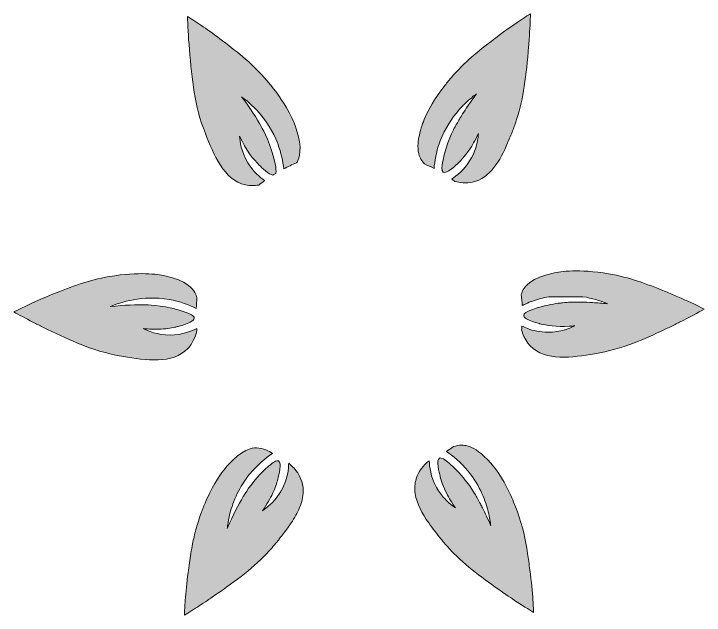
# Model space of a CAD drawing. Header units: inches. Extents: x 994 to 1181, y 26 to 233.
# Drawn here: x 994.4 to 1181.1, y 47.6 to 210.1 of the extents above; entities that cross this region are included whole.
import ezdxf

# ---------------------------------------------------------------- set-up
doc = ezdxf.new("R2010")
doc.units = ezdxf.units.IN
doc.header["$MEASUREMENT"] = 0
doc.layers.add('Layer 1', color=7, linetype='Continuous')

# ---------------------------------------------------------------- blocks, each defined once
blk = doc.blocks.new('block 3')
at = {"layer": 'Layer 1', "true_color": 0xfcbc38}
h = blk.add_hatch(color=40, dxfattribs=at)
h.dxf.hatch_style = 2
edge = h.paths.add_edge_path()
edge.add_spline(control_points=[(1046.23, 177.77), (1048.45, 172.16), (1051.21, 165.2), (1057.04, 163.89), (1058.34, 163.61), (1059.56, 163.65), (1060.65, 163.83), (1061.18, 164.25), (1061.72, 164.65), (1062.26, 165.04), (1060.98, 165.91), (1059.16, 167.44), (1057.69, 169.88), (1055.9, 172.85), (1055.56, 175.66), (1055.48, 177.05), (1057.18, 173.18), (1059.27, 170.71), (1060.79, 169.22), (1061.5, 168.52), (1063.38, 166.68), (1064.5, 166.54), (1064.75, 166.7), (1065.01, 166.86), (1065.26, 167.01), (1065.43, 167.54), (1065.32, 168.46), (1065.1, 169.55), (1064.06, 174.8), (1061.89, 178.69), (1061.35, 179.65), (1060.11, 181.82), (1058.37, 184.62), (1056.01, 187.72), (1058.42, 185.94), (1063.18, 181.91), (1065.79, 175.05), (1066.76, 172.52), (1067.21, 170.19), (1067.42, 168.21), (1068.54, 168.8), (1069.68, 169.35), (1070.85, 169.84), (1070.9, 169.92), (1070.97, 169.98), (1071.02, 170.07), (1071.6, 171.06), (1072.66, 173.48), (1070.71, 179.29), (1070.05, 181.24), (1068.22, 185.8), (1062.88, 192.07), (1059, 196.61), (1055.39, 199.38), (1050.88, 202.83), (1047.09, 205.73), (1043.77, 207.91), (1041.41, 209.39), (1041.47, 207.23), (1041.59, 204.17), (1041.91, 200.51), (1042.62, 192.31), (1043.21, 185.4), (1046.23, 177.77)], knot_values=[0, 0, 0, 0, 1, 1, 1, 2, 2, 2, 3, 3, 3, 4, 4, 4, 5, 5, 5, 6, 6, 6, 7, 7, 7, 8, 8, 8, 9, 9, 9, 10, 10, 10, 11, 11, 11, 12, 12, 12, 13, 13, 13, 14, 14, 14, 15, 15, 15, 16, 16, 16, 17, 17, 17, 18, 18, 18, 19, 19, 19, 20, 20, 20, 21, 21, 21, 21], degree=3, periodic=1)
h = blk.add_hatch(color=40, dxfattribs=at)
h.dxf.hatch_style = 2
edge = h.paths.add_edge_path()
edge.add_spline(control_points=[(1105.52, 169.54), (1106.38, 169.16), (1107.23, 168.75), (1108.07, 168.32), (1108.23, 170.27), (1108.63, 172.63), (1109.55, 175.23), (1109.62, 175.42), (1109.68, 175.6), (1109.75, 175.79), (1111.06, 179.22), (1112.91, 181.94), (1114.72, 184.03), (1115.41, 184.82), (1116.08, 185.51), (1116.73, 186.12), (1117.8, 187.13), (1118.79, 187.91), (1119.54, 188.47), (1118.66, 187.3), (1117.86, 186.18), (1117.14, 185.12), (1116.66, 184.41), (1116.22, 183.73), (1115.81, 183.08), (1115.2, 182.11), (1114.66, 181.2), (1114.2, 180.39), (1113.93, 179.92), (1113.28, 178.76), (1112.56, 177.07), (1112.32, 176.51), (1112.07, 175.89), (1111.83, 175.23), (1111.31, 173.79), (1110.81, 172.13), (1110.45, 170.29), (1110.16, 168.84), (1110.04, 167.68), (1110.57, 167.35), (1111.51, 166.77), (1113.94, 169.15), (1114.76, 169.96), (1115.91, 171.09), (1117.39, 172.79), (1118.78, 175.23), (1119.22, 176), (1119.66, 176.86), (1120.07, 177.79), (1120.04, 177.18), (1119.94, 176.28), (1119.7, 175.23), (1119.4, 173.88), (1118.86, 172.28), (1117.86, 170.62), (1116.2, 167.87), (1114.1, 166.28), (1112.83, 165.47), (1113.12, 165.27), (1113.41, 165.05), (1113.7, 164.84), (1115.04, 164.46), (1116.72, 164.24), (1118.51, 164.64), (1123.24, 165.69), (1125.94, 170.47), (1127.98, 175.23), (1128.46, 176.34), (1128.9, 177.45), (1129.32, 178.51), (1129.72, 179.54), (1130.08, 180.55), (1130.41, 181.55), (1131.38, 184.57), (1132.01, 187.51), (1132.48, 190.5), (1133.01, 193.94), (1133.31, 197.46), (1133.64, 201.25), (1133.7, 201.93), (1133.75, 202.57), (1133.8, 203.2), (1134, 206), (1134.09, 208.37), (1134.14, 210.13), (1133.55, 209.76), (1132.9, 209.35), (1132.19, 208.89), (1130.09, 207.52), (1127.51, 205.75), (1124.67, 203.57), (1124.5, 203.44), (1124.35, 203.32), (1124.18, 203.2), (1119.9, 199.92), (1116.4, 197.19), (1112.67, 192.81), (1111.99, 192.01), (1111.37, 191.24), (1110.8, 190.5), (1108.11, 187.02), (1106.58, 184.18), (1105.69, 182.19), (1105.29, 181.29), (1105.02, 180.56), (1104.84, 180.03), (1104.18, 178.06), (1103.87, 176.49), (1103.76, 175.23), (1103.56, 172.76), (1104.15, 171.47), (1104.53, 170.81), (1104.82, 170.31), (1105.16, 169.9), (1105.52, 169.54)], knot_values=[0, 0, 0, 0, 1, 1, 1, 2, 2, 2, 3, 3, 3, 4, 4, 4, 5, 5, 5, 6, 6, 6, 7, 7, 7, 8, 8, 8, 9, 9, 9, 10, 10, 10, 11, 11, 11, 12, 12, 12, 13, 13, 13, 14, 14, 14, 15, 15, 15, 16, 16, 16, 17, 17, 17, 18, 18, 18, 19, 19, 19, 20, 20, 20, 21, 21, 21, 22, 22, 22, 23, 23, 23, 24, 24, 24, 25, 25, 25, 26, 26, 26, 27, 27, 27, 28, 28, 28, 29, 29, 29, 30, 30, 30, 31, 31, 31, 32, 32, 32, 33, 33, 33, 34, 34, 34, 35, 35, 35, 36, 36, 36, 37, 37, 37, 38, 38, 38, 38], degree=3, periodic=1)
h = blk.add_hatch(color=40, dxfattribs=at)
h.dxf.hatch_style = 2
edge = h.paths.add_edge_path()
edge.add_spline(control_points=[(1042.59, 121.12), (1042.59, 121.12), (1042.59, 121.12), (1042.59, 121.12), (1043.14, 122.01), (1043.5, 122.92), (1043.74, 123.76), (1043.82, 124.07), (1043.87, 124.33), (1043.93, 124.61), (1043.93, 124.61), (1043.9, 125.09), (1043.9, 125.09), (1042.62, 124.42), (1040.07, 123.31), (1036.68, 123.3), (1033.22, 123.28), (1030.63, 124.42), (1029.39, 125.07), (1030.96, 124.87), (1032.39, 124.83), (1033.68, 124.87), (1035.39, 124.93), (1036.84, 125.16), (1038.01, 125.42), (1038.31, 125.49), (1038.58, 125.55), (1038.84, 125.62), (1039.19, 125.71), (1039.75, 125.86), (1040.36, 126.06), (1040.97, 126.25), (1041.63, 126.49), (1042.15, 126.77), (1042.15, 126.77), (1042.15, 126.77), (1042.15, 126.77), (1042.78, 127.09), (1043.23, 127.47), (1043.22, 127.88), (1043.22, 128.5), (1042.16, 128.99), (1040.76, 129.49), (1035.72, 131.29), (1031.26, 131.42), (1030.17, 131.44), (1027.67, 131.49), (1024.37, 131.43), (1020.49, 130.99), (1023.26, 132.15), (1029.16, 134.17), (1036.39, 132.91), (1039.4, 132.38), (1041.87, 131.42), (1043.76, 130.48), (1043.79, 131.46), (1043.84, 132.42), (1043.94, 133.38), (1043.8, 133.86), (1043.62, 134.35), (1043.35, 134.84), (1042.79, 135.85), (1041.25, 138), (1035.27, 139.29), (1033.25, 139.73), (1028.4, 140.49), (1020.28, 139.11), (1014.4, 138.11), (1010.17, 136.43), (1004.9, 134.32), (1000.46, 132.55), (996.89, 130.82), (994.41, 129.55), (995.75, 128.8), (997.51, 127.84), (999.6, 126.77), (1000.45, 126.34), (1001.34, 125.89), (1002.29, 125.43), (1005.55, 123.85), (1008.58, 122.38), (1011.64, 121.12), (1011.64, 121.12), (1011.64, 121.12), (1011.64, 121.12), (1015.54, 119.51), (1019.5, 118.23), (1024.04, 117.5), (1029.99, 116.53), (1037.39, 115.33), (1041.49, 119.67), (1041.93, 120.13), (1042.29, 120.62), (1042.59, 121.12)], knot_values=[0, 0, 0, 0, 1, 1, 1, 2, 2, 2, 3, 3, 3, 4, 4, 4, 5, 5, 5, 6, 6, 6, 7, 7, 7, 8, 8, 8, 9, 9, 9, 10, 10, 10, 11, 11, 11, 12, 12, 12, 13, 13, 13, 14, 14, 14, 15, 15, 15, 16, 16, 16, 17, 17, 17, 18, 18, 18, 19, 19, 19, 20, 20, 20, 21, 21, 21, 22, 22, 22, 23, 23, 23, 24, 24, 24, 25, 25, 25, 26, 26, 26, 27, 27, 27, 28, 28, 28, 29, 29, 29, 30, 30, 30, 31, 31, 31, 31], degree=3, periodic=1)
h = blk.add_hatch(color=40, dxfattribs=at)
h.dxf.hatch_style = 2
edge = h.paths.add_edge_path()
edge.add_spline(control_points=[(1181.13, 130.29), (1180.91, 130.41), (1180.67, 130.53), (1180.43, 130.65), (1178.71, 131.52), (1176.54, 132.57), (1173.99, 133.67), (1172.94, 134.13), (1171.83, 134.6), (1170.65, 135.07), (1165.38, 137.17), (1161.15, 138.86), (1155.27, 139.86), (1147.15, 141.24), (1142.3, 140.47), (1140.28, 140.04), (1134.3, 138.75), (1132.76, 136.59), (1132.2, 135.58), (1131.96, 135.15), (1131.8, 134.71), (1131.67, 134.28), (1131.79, 133.27), (1131.86, 132.27), (1131.91, 131.28), (1132.25, 131.45), (1132.58, 131.61), (1132.95, 131.78), (1133.52, 132.02), (1134.13, 132.27), (1134.78, 132.5), (1136.08, 132.96), (1137.54, 133.37), (1139.16, 133.65), (1139.21, 133.66), (1139.27, 133.66), (1139.33, 133.67), (1139.33, 133.67), (1148.32, 133.67), (1148.32, 133.67), (1150.89, 133.25), (1153, 132.55), (1154.47, 131.97), (1154.68, 131.89), (1154.87, 131.81), (1155.05, 131.73), (1153.6, 131.9), (1152.23, 132.01), (1150.95, 132.08), (1148.82, 132.2), (1146.94, 132.22), (1145.38, 132.18), (1145.24, 132.18), (1145.05, 132.18), (1144.82, 132.17), (1144.34, 132.15), (1143.68, 132.11), (1142.88, 132.03), (1142.68, 132.01), (1142.47, 131.99), (1142.25, 131.96), (1140.71, 131.78), (1138.77, 131.45), (1136.65, 130.84), (1136.04, 130.66), (1135.42, 130.46), (1134.79, 130.24), (1134.61, 130.17), (1134.44, 130.11), (1134.28, 130.05), (1133.14, 129.61), (1132.33, 129.17), (1132.32, 128.62), (1132.32, 128.35), (1132.52, 128.09), (1132.85, 127.85), (1133.01, 127.73), (1133.2, 127.61), (1133.41, 127.5), (1133.94, 127.23), (1134.59, 126.99), (1135.2, 126.8), (1135.68, 126.64), (1136.13, 126.52), (1136.48, 126.43), (1136.56, 126.4), (1136.64, 126.38), (1136.71, 126.36), (1138.52, 125.89), (1141.19, 125.43), (1144.63, 125.66), (1145.13, 125.7), (1145.63, 125.75), (1146.16, 125.81), (1145.69, 125.57), (1145.04, 125.26), (1144.22, 124.96), (1143.95, 124.87), (1143.66, 124.77), (1143.35, 124.68), (1142.11, 124.31), (1140.6, 124.03), (1138.87, 124.04), (1136.67, 124.05), (1134.82, 124.52), (1133.44, 125.03), (1132.78, 125.28), (1132.26, 125.52), (1131.83, 125.74), (1131.81, 125.4), (1131.79, 125.06), (1131.75, 124.73), (1132.05, 123.59), (1132.56, 122.3), (1133.46, 121.12), (1133.65, 120.88), (1133.84, 120.64), (1134.06, 120.42), (1138.16, 116.07), (1145.56, 117.27), (1151.51, 118.24), (1155.33, 118.86), (1158.73, 119.86), (1162.03, 121.12), (1162.03, 121.12), (1162.03, 121.12), (1162.03, 121.12), (1164.82, 122.18), (1167.53, 123.42), (1170.37, 124.78), (1171.32, 125.23), (1172.28, 125.7), (1173.26, 126.17), (1173.67, 126.37), (1174.08, 126.57), (1174.47, 126.76), (1177.23, 128.13), (1179.49, 129.37), (1181.13, 130.29), (1181.13, 130.29), (1181.13, 130.29), (1181.13, 130.29), (1181.13, 130.29), (1181.13, 130.29), (1181.13, 130.29)], knot_values=[0, 0, 0, 0, 1, 1, 1, 2, 2, 2, 3, 3, 3, 4, 4, 4, 5, 5, 5, 6, 6, 6, 7, 7, 7, 8, 8, 8, 9, 9, 9, 10, 10, 10, 11, 11, 11, 12, 12, 12, 13, 13, 13, 14, 14, 14, 15, 15, 15, 16, 16, 16, 17, 17, 17, 18, 18, 18, 19, 19, 19, 20, 20, 20, 21, 21, 21, 22, 22, 22, 23, 23, 23, 24, 24, 24, 25, 25, 25, 26, 26, 26, 27, 27, 27, 28, 28, 28, 29, 29, 29, 30, 30, 30, 31, 31, 31, 32, 32, 32, 33, 33, 33, 34, 34, 34, 35, 35, 35, 36, 36, 36, 37, 37, 37, 38, 38, 38, 39, 39, 39, 40, 40, 40, 41, 41, 41, 42, 42, 42, 43, 43, 43, 44, 44, 44, 45, 45, 45, 46, 46, 46, 47, 47, 47, 48, 48, 48, 48], degree=3, periodic=1)
h = blk.add_hatch(color=40, dxfattribs=at)
h.dxf.hatch_style = 2
edge = h.paths.add_edge_path()
edge.add_spline(control_points=[(1134.82, 51.59), (1134.66, 53.92), (1134.41, 56.69), (1133.99, 59.8), (1133.78, 61.37), (1133.58, 62.84), (1133.36, 64.29), (1132.78, 68.02), (1132.06, 71.5), (1130.6, 75.55), (1129.94, 77.4), (1129.26, 79.02), (1128.59, 80.45), (1126.45, 85), (1124.44, 87.51), (1123.39, 88.69), (1120.96, 91.43), (1119.04, 92.63), (1117.64, 93.15), (1117.17, 93.32), (1116.76, 93.42), (1116.41, 93.47), (1116.06, 93.53), (1115.77, 93.54), (1115.54, 93.54), (1114.73, 93.53), (1114, 93.37), (1113.34, 93.15), (1113.34, 93.14), (1113.33, 93.14), (1113.33, 93.14), (1112.7, 92.69), (1112.07, 92.24), (1111.43, 91.83), (1113.2, 90.64), (1115.3, 88.94), (1117.28, 86.53), (1118.94, 84.5), (1120.14, 82.43), (1121.03, 80.45), (1121.84, 78.67), (1122.38, 76.97), (1122.75, 75.48), (1123.12, 73.99), (1123.31, 72.7), (1123.42, 71.74), (1122.66, 73.54), (1121.89, 75.16), (1121.15, 76.61), (1120.96, 76.97), (1120.78, 77.32), (1120.6, 77.65), (1120.06, 78.67), (1119.54, 79.58), (1119.06, 80.39), (1119.05, 80.41), (1119.04, 80.43), (1119.02, 80.45), (1118.41, 81.48), (1116.13, 85.21), (1112.16, 88.65), (1111.03, 89.63), (1110.09, 90.31), (1109.54, 90.01), (1108.57, 89.48), (1109.44, 86.19), (1109.73, 85.08), (1110.05, 83.84), (1110.59, 82.25), (1111.5, 80.45), (1112.11, 79.24), (1112.89, 77.94), (1113.89, 76.58), (1113.42, 76.88), (1112.78, 77.34), (1112.06, 77.98), (1111.7, 78.3), (1111.33, 78.67), (1110.95, 79.08), (1110.57, 79.49), (1110.18, 79.94), (1109.81, 80.45), (1109.45, 80.94), (1109.1, 81.47), (1108.77, 82.06), (1107.09, 85.06), (1106.82, 87.85), (1106.78, 89.28), (1106.67, 89.23), (1106.56, 89.18), (1106.46, 89.13), (1105.3, 88.13), (1103.91, 86.61), (1103.25, 84.46), (1102.83, 83.13), (1102.79, 81.78), (1102.98, 80.45), (1103.39, 77.72), (1104.87, 75.02), (1106.63, 72.5), (1107.69, 70.99), (1108.85, 69.55), (1109.93, 68.19), (1110.21, 67.84), (1110.5, 67.5), (1110.78, 67.16), (1111.64, 66.14), (1112.52, 65.19), (1113.41, 64.29), (1113.41, 64.29), (1113.41, 64.29), (1113.41, 64.29), (1117.63, 60.02), (1122.25, 56.81), (1127.53, 53.16), (1128.33, 52.6), (1129.1, 52.08), (1129.84, 51.59), (1131.87, 50.24), (1133.64, 49.14), (1134.99, 48.32), (1134.96, 49.04), (1134.92, 49.84), (1134.87, 50.7), (1134.86, 50.99), (1134.84, 51.29), (1134.82, 51.59)], knot_values=[0, 0, 0, 0, 1, 1, 1, 2, 2, 2, 3, 3, 3, 4, 4, 4, 5, 5, 5, 6, 6, 6, 7, 7, 7, 8, 8, 8, 9, 9, 9, 10, 10, 10, 11, 11, 11, 12, 12, 12, 13, 13, 13, 14, 14, 14, 15, 15, 15, 16, 16, 16, 17, 17, 17, 18, 18, 18, 19, 19, 19, 20, 20, 20, 21, 21, 21, 22, 22, 22, 23, 23, 23, 24, 24, 24, 25, 25, 25, 26, 26, 26, 27, 27, 27, 28, 28, 28, 29, 29, 29, 30, 30, 30, 31, 31, 31, 32, 32, 32, 33, 33, 33, 34, 34, 34, 35, 35, 35, 36, 36, 36, 37, 37, 37, 38, 38, 38, 39, 39, 39, 40, 40, 40, 41, 41, 41, 42, 42, 42, 42], degree=3, periodic=1)
h = blk.add_hatch(color=40, dxfattribs=at)
h.dxf.hatch_style = 2
edge = h.paths.add_edge_path()
edge.add_spline(control_points=[(1068.77, 88.65), (1068.75, 87.26), (1068.5, 84.39), (1066.78, 81.31), (1066.61, 81.01), (1066.43, 80.73), (1066.25, 80.45), (1064.64, 77.97), (1062.71, 76.52), (1061.66, 75.83), (1062.87, 77.48), (1063.76, 79.04), (1064.41, 80.45), (1065.1, 81.95), (1065.54, 83.27), (1065.82, 84.34), (1066.11, 85.45), (1066.97, 88.74), (1066.01, 89.26), (1065.46, 89.56), (1064.51, 88.88), (1063.39, 87.91), (1060.1, 85.06), (1057.96, 82), (1056.98, 80.45), (1056.76, 80.1), (1056.59, 79.82), (1056.49, 79.64), (1055.21, 77.49), (1053.65, 74.59), (1052.13, 71), (1052.16, 71.25), (1052.19, 71.53), (1052.24, 71.83), (1052.37, 72.74), (1052.56, 73.83), (1052.88, 75.05), (1053.3, 76.67), (1053.92, 78.52), (1054.86, 80.45), (1055.71, 82.2), (1056.82, 84.01), (1058.27, 85.78), (1060.35, 88.32), (1062.57, 90.08), (1064.39, 91.28), (1063.46, 91.92), (1061.93, 92.78), (1060.01, 92.79), (1058.86, 92.8), (1056.22, 92.52), (1052.16, 87.95), (1051.17, 86.84), (1049.32, 84.53), (1047.32, 80.45), (1046.93, 79.65), (1046.53, 78.79), (1046.13, 77.85), (1045.93, 77.38), (1045.74, 76.89), (1045.54, 76.38), (1045.34, 75.88), (1045.14, 75.35), (1044.95, 74.81), (1044.44, 73.39), (1044.02, 72.04), (1043.66, 70.73), (1043.31, 69.42), (1043.02, 68.14), (1042.77, 66.86), (1042.6, 66), (1042.45, 65.15), (1042.31, 64.29), (1042.04, 62.61), (1041.8, 60.89), (1041.55, 59.05), (1041.18, 56.27), (1040.94, 53.76), (1040.78, 51.59), (1040.73, 50.83), (1040.68, 50.12), (1040.65, 49.45), (1040.61, 48.78), (1040.58, 48.15), (1040.56, 47.58), (1041.16, 47.94), (1041.83, 48.36), (1042.58, 48.82), (1043.82, 49.6), (1045.25, 50.53), (1046.82, 51.59), (1047.21, 51.86), (1047.61, 52.13), (1048.02, 52.41), (1053.6, 56.28), (1058.45, 59.64), (1062.86, 64.29), (1063.33, 64.78), (1063.79, 65.29), (1064.25, 65.82), (1064.71, 66.34), (1065.17, 66.89), (1065.62, 67.45), (1065.81, 67.69), (1066, 67.93), (1066.2, 68.17), (1066.97, 69.15), (1067.77, 70.17), (1068.53, 71.22), (1068.72, 71.49), (1068.91, 71.75), (1069.1, 72.02), (1070.02, 73.36), (1070.85, 74.74), (1071.49, 76.15), (1072.12, 77.56), (1072.55, 79), (1072.66, 80.45), (1072.74, 81.54), (1072.64, 82.63), (1072.3, 83.72), (1071.58, 86.07), (1069.99, 87.67), (1068.77, 88.65)], knot_values=[0, 0, 0, 0, 1, 1, 1, 2, 2, 2, 3, 3, 3, 4, 4, 4, 5, 5, 5, 6, 6, 6, 7, 7, 7, 8, 8, 8, 9, 9, 9, 10, 10, 10, 11, 11, 11, 12, 12, 12, 13, 13, 13, 14, 14, 14, 15, 15, 15, 16, 16, 16, 17, 17, 17, 18, 18, 18, 19, 19, 19, 20, 20, 20, 21, 21, 21, 22, 22, 22, 23, 23, 23, 24, 24, 24, 25, 25, 25, 26, 26, 26, 27, 27, 27, 28, 28, 28, 29, 29, 29, 30, 30, 30, 31, 31, 31, 32, 32, 32, 33, 33, 33, 34, 34, 34, 35, 35, 35, 36, 36, 36, 37, 37, 37, 38, 38, 38, 39, 39, 39, 40, 40, 40, 41, 41, 41, 41], degree=3, periodic=1)
at = {"layer": 'Layer 1', "lineweight": 0}
for points, knots in [([(1046.23, 177.77), (1048.45, 172.16), (1051.21, 165.2), (1057.04, 163.89), (1058.34, 163.61), (1059.56, 163.65), (1060.65, 163.83), (1061.18, 164.25), (1061.72, 164.65), (1062.26, 165.04), (1060.98, 165.91), (1059.16, 167.44), (1057.69, 169.88), (1055.9, 172.85), (1055.56, 175.66), (1055.48, 177.05), (1057.18, 173.18), (1059.27, 170.71), (1060.79, 169.22), (1061.5, 168.52), (1063.38, 166.68), (1064.5, 166.54), (1064.75, 166.7), (1065.01, 166.86), (1065.26, 167.01), (1065.43, 167.54), (1065.32, 168.46), (1065.1, 169.55), (1064.06, 174.8), (1061.89, 178.69), (1061.35, 179.65), (1060.11, 181.82), (1058.37, 184.62), (1056.01, 187.72), (1058.42, 185.94), (1063.18, 181.91), (1065.79, 175.05), (1066.76, 172.52), (1067.21, 170.19), (1067.42, 168.21), (1068.54, 168.8), (1069.68, 169.35), (1070.85, 169.84), (1070.9, 169.92), (1070.97, 169.98), (1071.02, 170.07), (1071.6, 171.06), (1072.66, 173.48), (1070.71, 179.29), (1070.05, 181.24), (1068.22, 185.8), (1062.88, 192.07), (1059, 196.61), (1055.39, 199.38), (1050.88, 202.83), (1047.09, 205.73), (1043.77, 207.91), (1041.41, 209.39), (1041.47, 207.23), (1041.59, 204.17), (1041.91, 200.51), (1042.62, 192.31), (1043.21, 185.4), (1046.23, 177.77)], [0, 0, 0, 0, 1, 1, 1, 2, 2, 2, 3, 3, 3, 4, 4, 4, 5, 5, 5, 6, 6, 6, 7, 7, 7, 8, 8, 8, 9, 9, 9, 10, 10, 10, 11, 11, 11, 12, 12, 12, 13, 13, 13, 14, 14, 14, 15, 15, 15, 16, 16, 16, 17, 17, 17, 18, 18, 18, 19, 19, 19, 20, 20, 20, 21, 21, 21, 21]), ([(1105.52, 169.54), (1106.38, 169.16), (1107.23, 168.75), (1108.07, 168.32), (1108.23, 170.27), (1108.63, 172.63), (1109.55, 175.23), (1109.62, 175.42), (1109.68, 175.6), (1109.75, 175.79), (1111.06, 179.22), (1112.91, 181.94), (1114.72, 184.03), (1115.41, 184.82), (1116.08, 185.51), (1116.73, 186.12), (1117.8, 187.13), (1118.79, 187.91), (1119.54, 188.47), (1118.66, 187.3), (1117.86, 186.18), (1117.14, 185.12), (1116.66, 184.41), (1116.22, 183.73), (1115.81, 183.08), (1115.2, 182.11), (1114.66, 181.2), (1114.2, 180.39), (1113.93, 179.92), (1113.28, 178.76), (1112.56, 177.07), (1112.32, 176.51), (1112.07, 175.89), (1111.83, 175.23), (1111.31, 173.79), (1110.81, 172.13), (1110.45, 170.29), (1110.16, 168.84), (1110.04, 167.68), (1110.57, 167.35), (1111.51, 166.77), (1113.94, 169.15), (1114.76, 169.96), (1115.91, 171.09), (1117.39, 172.79), (1118.78, 175.23), (1119.22, 176), (1119.66, 176.86), (1120.07, 177.79), (1120.04, 177.18), (1119.94, 176.28), (1119.7, 175.23), (1119.4, 173.88), (1118.86, 172.28), (1117.86, 170.62), (1116.2, 167.87), (1114.1, 166.28), (1112.83, 165.47), (1113.12, 165.27), (1113.41, 165.05), (1113.7, 164.84), (1115.04, 164.46), (1116.72, 164.24), (1118.51, 164.64), (1123.24, 165.69), (1125.94, 170.47), (1127.98, 175.23), (1128.46, 176.34), (1128.9, 177.45), (1129.32, 178.51), (1129.72, 179.54), (1130.08, 180.55), (1130.41, 181.55), (1131.38, 184.57), (1132.01, 187.51), (1132.48, 190.5), (1133.01, 193.94), (1133.31, 197.46), (1133.64, 201.25), (1133.7, 201.93), (1133.75, 202.57), (1133.8, 203.2), (1134, 206), (1134.09, 208.37), (1134.14, 210.13), (1133.55, 209.76), (1132.9, 209.35), (1132.19, 208.89), (1130.09, 207.52), (1127.51, 205.75), (1124.67, 203.57), (1124.5, 203.44), (1124.35, 203.32), (1124.18, 203.2), (1119.9, 199.92), (1116.4, 197.19), (1112.67, 192.81), (1111.99, 192.01), (1111.37, 191.24), (1110.8, 190.5), (1108.11, 187.02), (1106.58, 184.18), (1105.69, 182.19), (1105.29, 181.29), (1105.02, 180.56), (1104.84, 180.03), (1104.18, 178.06), (1103.87, 176.49), (1103.76, 175.23), (1103.56, 172.76), (1104.15, 171.47), (1104.53, 170.81), (1104.82, 170.31), (1105.16, 169.9), (1105.52, 169.54)], [0, 0, 0, 0, 1, 1, 1, 2, 2, 2, 3, 3, 3, 4, 4, 4, 5, 5, 5, 6, 6, 6, 7, 7, 7, 8, 8, 8, 9, 9, 9, 10, 10, 10, 11, 11, 11, 12, 12, 12, 13, 13, 13, 14, 14, 14, 15, 15, 15, 16, 16, 16, 17, 17, 17, 18, 18, 18, 19, 19, 19, 20, 20, 20, 21, 21, 21, 22, 22, 22, 23, 23, 23, 24, 24, 24, 25, 25, 25, 26, 26, 26, 27, 27, 27, 28, 28, 28, 29, 29, 29, 30, 30, 30, 31, 31, 31, 32, 32, 32, 33, 33, 33, 34, 34, 34, 35, 35, 35, 36, 36, 36, 37, 37, 37, 38, 38, 38, 38]), ([(1042.59, 121.12), (1042.59, 121.12), (1042.59, 121.12), (1042.59, 121.12), (1043.14, 122.01), (1043.5, 122.92), (1043.74, 123.76), (1043.82, 124.07), (1043.87, 124.33), (1043.93, 124.61), (1043.93, 124.61), (1043.9, 125.09), (1043.9, 125.09), (1042.62, 124.42), (1040.07, 123.31), (1036.68, 123.3), (1033.22, 123.28), (1030.63, 124.42), (1029.39, 125.07), (1030.96, 124.87), (1032.39, 124.83), (1033.68, 124.87), (1035.39, 124.93), (1036.84, 125.16), (1038.01, 125.42), (1038.31, 125.49), (1038.58, 125.55), (1038.84, 125.62), (1039.19, 125.71), (1039.75, 125.86), (1040.36, 126.06), (1040.97, 126.25), (1041.63, 126.49), (1042.15, 126.77), (1042.15, 126.77), (1042.15, 126.77), (1042.15, 126.77), (1042.78, 127.09), (1043.23, 127.47), (1043.22, 127.88), (1043.22, 128.5), (1042.16, 128.99), (1040.76, 129.49), (1035.72, 131.29), (1031.26, 131.42), (1030.17, 131.44), (1027.67, 131.49), (1024.37, 131.43), (1020.49, 130.99), (1023.26, 132.15), (1029.16, 134.17), (1036.39, 132.91), (1039.4, 132.38), (1041.87, 131.42), (1043.76, 130.48), (1043.79, 131.46), (1043.84, 132.42), (1043.94, 133.38), (1043.8, 133.86), (1043.62, 134.35), (1043.35, 134.84), (1042.79, 135.85), (1041.25, 138), (1035.27, 139.29), (1033.25, 139.73), (1028.4, 140.49), (1020.28, 139.11), (1014.4, 138.11), (1010.17, 136.43), (1004.9, 134.32), (1000.46, 132.55), (996.89, 130.82), (994.41, 129.55), (995.75, 128.8), (997.51, 127.84), (999.6, 126.77), (1000.45, 126.34), (1001.34, 125.89), (1002.29, 125.43), (1005.55, 123.85), (1008.58, 122.38), (1011.64, 121.12), (1011.64, 121.12), (1011.64, 121.12), (1011.64, 121.12), (1015.54, 119.51), (1019.5, 118.23), (1024.04, 117.5), (1029.99, 116.53), (1037.39, 115.33), (1041.49, 119.67), (1041.93, 120.13), (1042.29, 120.62), (1042.59, 121.12)], [0, 0, 0, 0, 1, 1, 1, 2, 2, 2, 3, 3, 3, 4, 4, 4, 5, 5, 5, 6, 6, 6, 7, 7, 7, 8, 8, 8, 9, 9, 9, 10, 10, 10, 11, 11, 11, 12, 12, 12, 13, 13, 13, 14, 14, 14, 15, 15, 15, 16, 16, 16, 17, 17, 17, 18, 18, 18, 19, 19, 19, 20, 20, 20, 21, 21, 21, 22, 22, 22, 23, 23, 23, 24, 24, 24, 25, 25, 25, 26, 26, 26, 27, 27, 27, 28, 28, 28, 29, 29, 29, 30, 30, 30, 31, 31, 31, 31]), ([(1181.13, 130.29), (1180.91, 130.41), (1180.67, 130.53), (1180.43, 130.65), (1178.71, 131.52), (1176.54, 132.57), (1173.99, 133.67), (1172.94, 134.13), (1171.83, 134.6), (1170.65, 135.07), (1165.38, 137.17), (1161.15, 138.86), (1155.27, 139.86), (1147.15, 141.24), (1142.3, 140.47), (1140.28, 140.04), (1134.3, 138.75), (1132.76, 136.59), (1132.2, 135.58), (1131.96, 135.15), (1131.8, 134.71), (1131.67, 134.28), (1131.79, 133.27), (1131.86, 132.27), (1131.91, 131.28), (1132.25, 131.45), (1132.58, 131.61), (1132.95, 131.78), (1133.52, 132.02), (1134.13, 132.27), (1134.78, 132.5), (1136.08, 132.96), (1137.54, 133.37), (1139.16, 133.65), (1139.21, 133.66), (1139.27, 133.66), (1139.33, 133.67), (1139.33, 133.67), (1148.32, 133.67), (1148.32, 133.67), (1150.89, 133.25), (1153, 132.55), (1154.47, 131.97), (1154.68, 131.89), (1154.87, 131.81), (1155.05, 131.73), (1153.6, 131.9), (1152.23, 132.01), (1150.95, 132.08), (1148.82, 132.2), (1146.94, 132.22), (1145.38, 132.18), (1145.24, 132.18), (1145.05, 132.18), (1144.82, 132.17), (1144.34, 132.15), (1143.68, 132.11), (1142.88, 132.03), (1142.68, 132.01), (1142.47, 131.99), (1142.25, 131.96), (1140.71, 131.78), (1138.77, 131.45), (1136.65, 130.84), (1136.04, 130.66), (1135.42, 130.46), (1134.79, 130.24), (1134.61, 130.17), (1134.44, 130.11), (1134.28, 130.05), (1133.14, 129.61), (1132.33, 129.17), (1132.32, 128.62), (1132.32, 128.35), (1132.52, 128.09), (1132.85, 127.85), (1133.01, 127.73), (1133.2, 127.61), (1133.41, 127.5), (1133.94, 127.23), (1134.59, 126.99), (1135.2, 126.8), (1135.68, 126.64), (1136.13, 126.52), (1136.48, 126.43), (1136.56, 126.4), (1136.64, 126.38), (1136.71, 126.36), (1138.52, 125.89), (1141.19, 125.43), (1144.63, 125.66), (1145.13, 125.7), (1145.63, 125.75), (1146.16, 125.81), (1145.69, 125.57), (1145.04, 125.26), (1144.22, 124.96), (1143.95, 124.87), (1143.66, 124.77), (1143.35, 124.68), (1142.11, 124.31), (1140.6, 124.03), (1138.87, 124.04), (1136.67, 124.05), (1134.82, 124.52), (1133.44, 125.03), (1132.78, 125.28), (1132.26, 125.52), (1131.83, 125.74), (1131.81, 125.4), (1131.79, 125.06), (1131.75, 124.73), (1132.05, 123.59), (1132.56, 122.3), (1133.46, 121.12), (1133.65, 120.88), (1133.84, 120.64), (1134.06, 120.42), (1138.16, 116.07), (1145.56, 117.27), (1151.51, 118.24), (1155.33, 118.86), (1158.73, 119.86), (1162.03, 121.12), (1162.03, 121.12), (1162.03, 121.12), (1162.03, 121.12), (1164.82, 122.18), (1167.53, 123.42), (1170.37, 124.78), (1171.32, 125.23), (1172.28, 125.7), (1173.26, 126.17), (1173.67, 126.37), (1174.08, 126.57), (1174.47, 126.76), (1177.23, 128.13), (1179.49, 129.37), (1181.13, 130.29), (1181.13, 130.29), (1181.13, 130.29), (1181.13, 130.29), (1181.13, 130.29), (1181.13, 130.29), (1181.13, 130.29)], [0, 0, 0, 0, 1, 1, 1, 2, 2, 2, 3, 3, 3, 4, 4, 4, 5, 5, 5, 6, 6, 6, 7, 7, 7, 8, 8, 8, 9, 9, 9, 10, 10, 10, 11, 11, 11, 12, 12, 12, 13, 13, 13, 14, 14, 14, 15, 15, 15, 16, 16, 16, 17, 17, 17, 18, 18, 18, 19, 19, 19, 20, 20, 20, 21, 21, 21, 22, 22, 22, 23, 23, 23, 24, 24, 24, 25, 25, 25, 26, 26, 26, 27, 27, 27, 28, 28, 28, 29, 29, 29, 30, 30, 30, 31, 31, 31, 32, 32, 32, 33, 33, 33, 34, 34, 34, 35, 35, 35, 36, 36, 36, 37, 37, 37, 38, 38, 38, 39, 39, 39, 40, 40, 40, 41, 41, 41, 42, 42, 42, 43, 43, 43, 44, 44, 44, 45, 45, 45, 46, 46, 46, 47, 47, 47, 48, 48, 48, 48]), ([(1134.82, 51.59), (1134.66, 53.92), (1134.41, 56.69), (1133.99, 59.8), (1133.78, 61.37), (1133.58, 62.84), (1133.36, 64.29), (1132.78, 68.02), (1132.06, 71.5), (1130.6, 75.55), (1129.94, 77.4), (1129.26, 79.02), (1128.59, 80.45), (1126.45, 85), (1124.44, 87.51), (1123.39, 88.69), (1120.96, 91.43), (1119.04, 92.63), (1117.64, 93.15), (1117.17, 93.32), (1116.76, 93.42), (1116.41, 93.47), (1116.06, 93.53), (1115.77, 93.54), (1115.54, 93.54), (1114.73, 93.53), (1114, 93.37), (1113.34, 93.15), (1113.34, 93.14), (1113.33, 93.14), (1113.33, 93.14), (1112.7, 92.69), (1112.07, 92.24), (1111.43, 91.83), (1113.2, 90.64), (1115.3, 88.94), (1117.28, 86.53), (1118.94, 84.5), (1120.14, 82.43), (1121.03, 80.45), (1121.84, 78.67), (1122.38, 76.97), (1122.75, 75.48), (1123.12, 73.99), (1123.31, 72.7), (1123.42, 71.74), (1122.66, 73.54), (1121.89, 75.16), (1121.15, 76.61), (1120.96, 76.97), (1120.78, 77.32), (1120.6, 77.65), (1120.06, 78.67), (1119.54, 79.58), (1119.06, 80.39), (1119.05, 80.41), (1119.04, 80.43), (1119.02, 80.45), (1118.41, 81.48), (1116.13, 85.21), (1112.16, 88.65), (1111.03, 89.63), (1110.09, 90.31), (1109.54, 90.01), (1108.57, 89.48), (1109.44, 86.19), (1109.73, 85.08), (1110.05, 83.84), (1110.59, 82.25), (1111.5, 80.45), (1112.11, 79.24), (1112.89, 77.94), (1113.89, 76.58), (1113.42, 76.88), (1112.78, 77.34), (1112.06, 77.98), (1111.7, 78.3), (1111.33, 78.67), (1110.95, 79.08), (1110.57, 79.49), (1110.18, 79.94), (1109.81, 80.45), (1109.45, 80.94), (1109.1, 81.47), (1108.77, 82.06), (1107.09, 85.06), (1106.82, 87.85), (1106.78, 89.28), (1106.67, 89.23), (1106.56, 89.18), (1106.46, 89.13), (1105.3, 88.13), (1103.91, 86.61), (1103.25, 84.46), (1102.83, 83.13), (1102.79, 81.78), (1102.98, 80.45), (1103.39, 77.72), (1104.87, 75.02), (1106.63, 72.5), (1107.69, 70.99), (1108.85, 69.55), (1109.93, 68.19), (1110.21, 67.84), (1110.5, 67.5), (1110.78, 67.16), (1111.64, 66.14), (1112.52, 65.19), (1113.41, 64.29), (1113.41, 64.29), (1113.41, 64.29), (1113.41, 64.29), (1117.63, 60.02), (1122.25, 56.81), (1127.53, 53.16), (1128.33, 52.6), (1129.1, 52.08), (1129.84, 51.59), (1131.87, 50.24), (1133.64, 49.14), (1134.99, 48.32), (1134.96, 49.04), (1134.92, 49.84), (1134.87, 50.7), (1134.86, 50.99), (1134.84, 51.29), (1134.82, 51.59)], [0, 0, 0, 0, 1, 1, 1, 2, 2, 2, 3, 3, 3, 4, 4, 4, 5, 5, 5, 6, 6, 6, 7, 7, 7, 8, 8, 8, 9, 9, 9, 10, 10, 10, 11, 11, 11, 12, 12, 12, 13, 13, 13, 14, 14, 14, 15, 15, 15, 16, 16, 16, 17, 17, 17, 18, 18, 18, 19, 19, 19, 20, 20, 20, 21, 21, 21, 22, 22, 22, 23, 23, 23, 24, 24, 24, 25, 25, 25, 26, 26, 26, 27, 27, 27, 28, 28, 28, 29, 29, 29, 30, 30, 30, 31, 31, 31, 32, 32, 32, 33, 33, 33, 34, 34, 34, 35, 35, 35, 36, 36, 36, 37, 37, 37, 38, 38, 38, 39, 39, 39, 40, 40, 40, 41, 41, 41, 42, 42, 42, 42]), ([(1068.77, 88.65), (1068.75, 87.26), (1068.5, 84.39), (1066.78, 81.31), (1066.61, 81.01), (1066.43, 80.73), (1066.25, 80.45), (1064.64, 77.97), (1062.71, 76.52), (1061.66, 75.83), (1062.87, 77.48), (1063.76, 79.04), (1064.41, 80.45), (1065.1, 81.95), (1065.54, 83.27), (1065.82, 84.34), (1066.11, 85.45), (1066.97, 88.74), (1066.01, 89.26), (1065.46, 89.56), (1064.51, 88.88), (1063.39, 87.91), (1060.1, 85.06), (1057.96, 82), (1056.98, 80.45), (1056.76, 80.1), (1056.59, 79.82), (1056.49, 79.64), (1055.21, 77.49), (1053.65, 74.59), (1052.13, 71), (1052.16, 71.25), (1052.19, 71.53), (1052.24, 71.83), (1052.37, 72.74), (1052.56, 73.83), (1052.88, 75.05), (1053.3, 76.67), (1053.92, 78.52), (1054.86, 80.45), (1055.71, 82.2), (1056.82, 84.01), (1058.27, 85.78), (1060.35, 88.32), (1062.57, 90.08), (1064.39, 91.28), (1063.46, 91.92), (1061.93, 92.78), (1060.01, 92.79), (1058.86, 92.8), (1056.22, 92.52), (1052.16, 87.95), (1051.17, 86.84), (1049.32, 84.53), (1047.32, 80.45), (1046.93, 79.65), (1046.53, 78.79), (1046.13, 77.85), (1045.93, 77.38), (1045.74, 76.89), (1045.54, 76.38), (1045.34, 75.88), (1045.14, 75.35), (1044.95, 74.81), (1044.44, 73.39), (1044.02, 72.04), (1043.66, 70.73), (1043.31, 69.42), (1043.02, 68.14), (1042.77, 66.86), (1042.6, 66), (1042.45, 65.15), (1042.31, 64.29), (1042.04, 62.61), (1041.8, 60.89), (1041.55, 59.05), (1041.18, 56.27), (1040.94, 53.76), (1040.78, 51.59), (1040.73, 50.83), (1040.68, 50.12), (1040.65, 49.45), (1040.61, 48.78), (1040.58, 48.15), (1040.56, 47.58), (1041.16, 47.94), (1041.83, 48.36), (1042.58, 48.82), (1043.82, 49.6), (1045.25, 50.53), (1046.82, 51.59), (1047.21, 51.86), (1047.61, 52.13), (1048.02, 52.41), (1053.6, 56.28), (1058.45, 59.64), (1062.86, 64.29), (1063.33, 64.78), (1063.79, 65.29), (1064.25, 65.82), (1064.71, 66.34), (1065.17, 66.89), (1065.62, 67.45), (1065.81, 67.69), (1066, 67.93), (1066.2, 68.17), (1066.97, 69.15), (1067.77, 70.17), (1068.53, 71.22), (1068.72, 71.49), (1068.91, 71.75), (1069.1, 72.02), (1070.02, 73.36), (1070.85, 74.74), (1071.49, 76.15), (1072.12, 77.56), (1072.55, 79), (1072.66, 80.45), (1072.74, 81.54), (1072.64, 82.63), (1072.3, 83.72), (1071.58, 86.07), (1069.99, 87.67), (1068.77, 88.65)], [0, 0, 0, 0, 1, 1, 1, 2, 2, 2, 3, 3, 3, 4, 4, 4, 5, 5, 5, 6, 6, 6, 7, 7, 7, 8, 8, 8, 9, 9, 9, 10, 10, 10, 11, 11, 11, 12, 12, 12, 13, 13, 13, 14, 14, 14, 15, 15, 15, 16, 16, 16, 17, 17, 17, 18, 18, 18, 19, 19, 19, 20, 20, 20, 21, 21, 21, 22, 22, 22, 23, 23, 23, 24, 24, 24, 25, 25, 25, 26, 26, 26, 27, 27, 27, 28, 28, 28, 29, 29, 29, 30, 30, 30, 31, 31, 31, 32, 32, 32, 33, 33, 33, 34, 34, 34, 35, 35, 35, 36, 36, 36, 37, 37, 37, 38, 38, 38, 39, 39, 39, 40, 40, 40, 41, 41, 41, 41])]:
    blk.add_open_spline(points, degree=3, knots=knots, dxfattribs=at)
blk = doc.blocks.new('block 2')
at = {"layer": 'Layer 1'}
blk.add_blockref('block 3', (0, 0), dxfattribs=at)

msp = doc.modelspace()

# ---------------------------------------------------------------- block references
at = {"layer": 'Layer 1'}
msp.add_blockref('block 2', (0, 0), dxfattribs=at)

doc.saveas('drawing.dxf')
